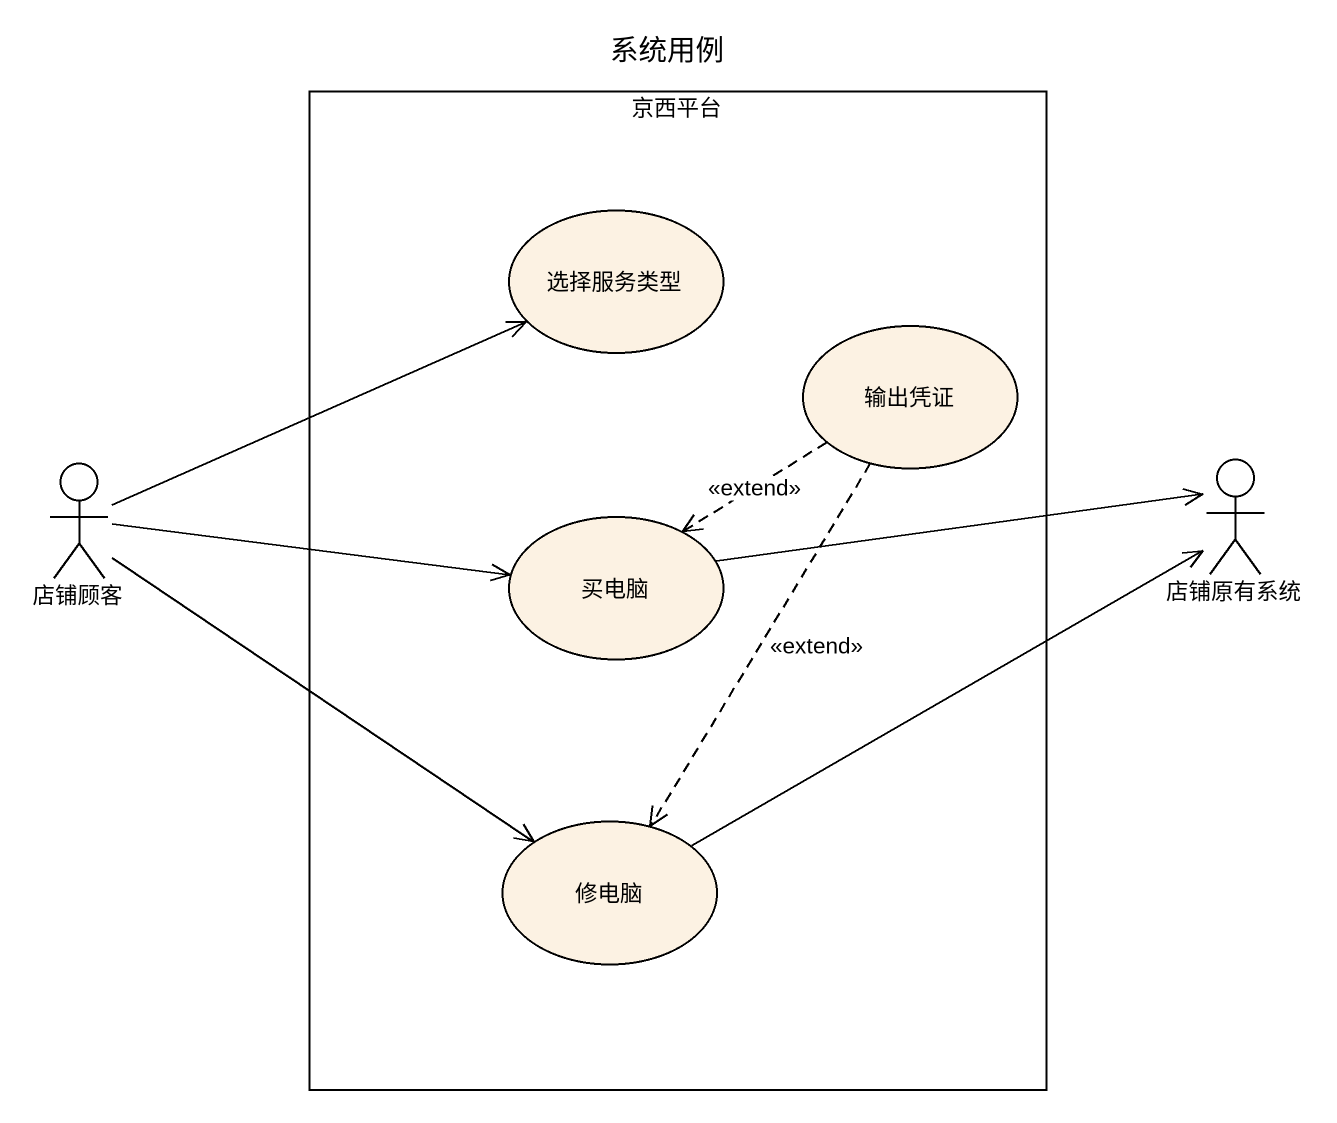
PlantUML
@startuml
title 系统用例
rectangle 京西平台 {
  usecase 选择服务类型
  usecase 输出凭证
  usecase 买电脑
  usecase 修电脑
}
actor 店铺顾客
actor 店铺原有系统
输出凭证 ..> 买电脑 : <<extend>>
输出凭证 ..> 修电脑 : <<extend>>
店铺顾客 -right-> 选择服务类型
店铺顾客 -right-> 买电脑
店铺顾客 --> 修电脑
店铺原有系统 <-left- 买电脑
店铺原有系统 <-left- 修电脑
@enduml
